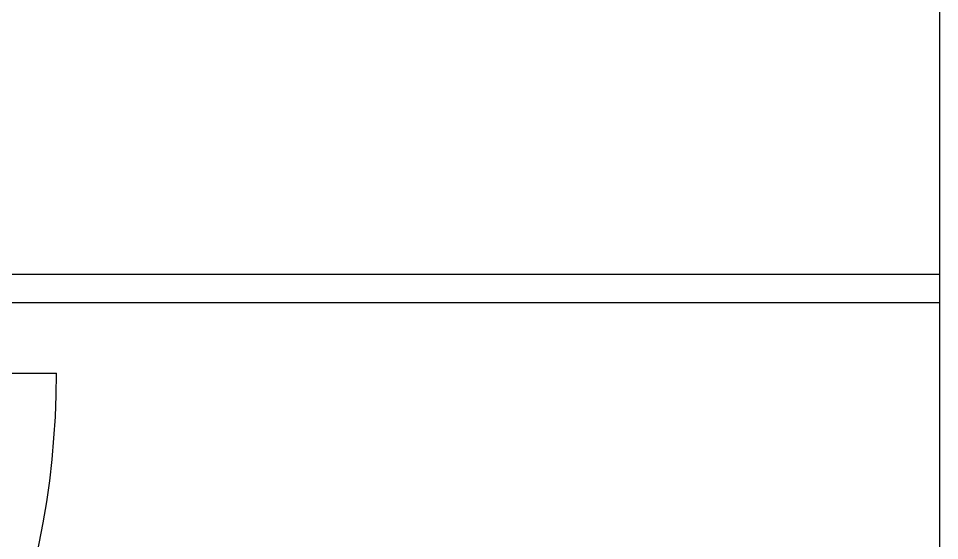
# Model space of a CAD drawing. Header units: metres. Extents: x 2442 to 5008, y 1070 to 2228.
# Drawn here: x 2509.462 to 2510.117, y 1092.481 to 1092.852 of the extents above; entities that cross this region are included whole.
import ezdxf

# ---------------------------------------------------------------- set-up
doc = ezdxf.new("R2010")
doc.units = ezdxf.units.M
for name, color, linetype in [('ARQ LAYOUT', 252, 'Continuous'), ('ARQ-TEXTO3', 3, 'Continuous'), ('ARQ_PAREDES', 6, 'Continuous')]:
    doc.layers.add(name, color=color, linetype=linetype)

msp = doc.modelspace()

# ---------------------------------------------------------------- linework, layer by layer
at = {"layer": 'ARQ LAYOUT'}
for points in [[(2510.11675, 1092.66977), (2508.88935, 1092.66977)], [(2510.11675, 1092.64977), (2508.88935, 1092.64977)]]:
    msp.add_lwpolyline(points, dxfattribs=at)
at = {"layer": 'ARQ-TEXTO3'}
msp.add_lwpolyline([(2508.88935, 1092.59977), (2509.48935, 1092.59977)], dxfattribs=at)
msp.add_arc((2508.88935, 1092.59977), 0.6, 270, 0, dxfattribs=at)
at = {"layer": 'ARQ_PAREDES'}
msp.add_lwpolyline([(2510.11675, 1095.34977), (2510.11675, 1091.81898)], dxfattribs=at)

doc.saveas('drawing.dxf')
